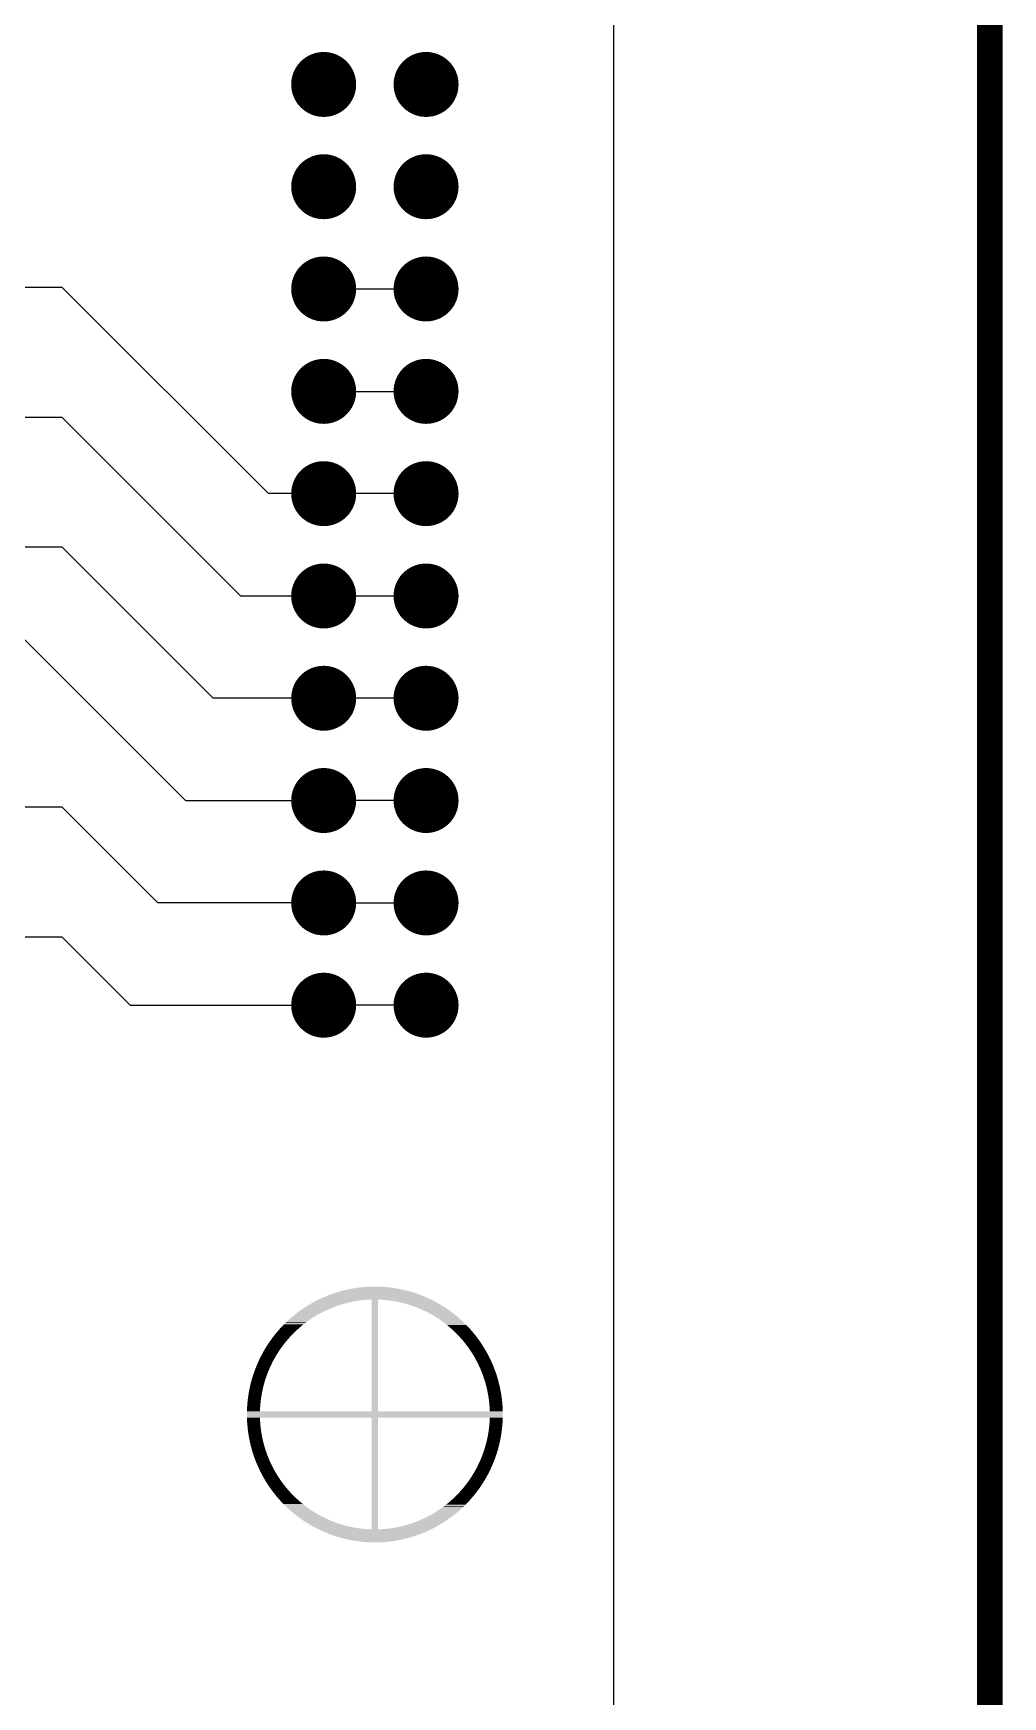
# Model space of a CAD drawing. Extents: x 295 to 953, y 10 to 290.
# Drawn here: x 863.28 to 882.23, y 107.55 to 140.07 of the extents above; entities that cross this region are included whole.
import ezdxf

# ---------------------------------------------------------------- set-up
doc = ezdxf.new("R2010")
doc.units = 0
doc.header["$LTSCALE"] = 5
doc.header["$MEASUREMENT"] = 0
doc.layers.get('0').update_dxf_attribs({"linetype": 'CONTINUOUS', "lineweight": 25})
doc.layers.add('DV-ABPB-A4_BOT', color=7, linetype='CONTINUOUS')
doc.layers.add('테두리', color=3, linetype='CONTINUOUS')

# ---------------------------------------------------------------- blocks, each defined once
blk = doc.blocks.new('C')
at = {"layer": '테두리'}
blk.add_line((405, 285), (405, 15), dxfattribs=at)
at = {"layer": '테두리', "const_width": 0.5}
blk.add_lwpolyline([(15, 285), (15, 15), (405, 15), (405, 285), (15, 285)], dxfattribs=at)

msp = doc.modelspace()

# ---------------------------------------------------------------- linework, layer by layer
at = {"color": 7, "const_width": 0.635}
for points in [[(869.274, 139.071, -1), (868.639, 139.071, -1)], [(871.275, 139.071, -1), (870.64, 139.071, -1)], [(869.274, 137.072, -1), (868.639, 137.072, -1)], [(871.275, 137.072, -1), (870.64, 137.072, -1)], [(869.274, 135.073, -1), (868.639, 135.073, -1)], [(871.275, 135.073, -1), (870.64, 135.073, -1)], [(869.274, 133.071, -1), (868.639, 133.071, -1)], [(871.275, 133.071, -1), (870.64, 133.071, -1)], [(869.274, 131.072, -1), (868.639, 131.072, -1)], [(871.275, 131.072, -1), (870.64, 131.072, -1)], [(869.274, 129.071, -1), (868.639, 129.071, -1)], [(871.275, 129.071, -1), (870.64, 129.071, -1)], [(869.274, 127.072, -1), (868.639, 127.072, -1)], [(871.275, 127.072, -1), (870.64, 127.072, -1)], [(869.274, 125.073, -1), (868.639, 125.073, -1)], [(871.275, 125.073, -1), (870.64, 125.073, -1)], [(869.274, 123.071, -1), (868.639, 123.071, -1)], [(871.275, 123.071, -1), (870.64, 123.071, -1)], [(869.274, 121.072, -1), (868.639, 121.072, -1)], [(871.275, 121.072, -1), (870.64, 121.072, -1)]]:
    msp.add_lwpolyline(points, format="xyb", close=True, dxfattribs=at)
at = {"color": 7}
for points in [[(870.789, 115.43), (870.735, 115.448), (869.126, 115.43), (869.179, 115.448)], [(870.735, 115.448), (870.721, 115.452), (869.179, 115.448), (869.193, 115.452)], [(870.721, 115.452), (870.667, 115.469), (869.193, 115.452), (869.247, 115.469)], [(870.667, 115.469), (870.653, 115.473), (869.247, 115.469), (869.261, 115.473)], [(870.653, 115.473), (870.598, 115.488), (869.261, 115.473), (869.315, 115.488)], [(870.598, 115.488), (870.584, 115.492), (869.315, 115.488), (869.33, 115.492)], [(870.584, 115.492), (870.529, 115.506), (869.33, 115.492), (869.384, 115.506)], [(870.529, 115.506), (870.515, 115.509), (869.384, 115.506), (869.399, 115.509)], [(870.515, 115.509), (870.459, 115.521), (869.399, 115.509), (869.454, 115.521)], [(870.459, 115.521), (870.445, 115.524), (869.454, 115.521), (869.469, 115.524)], [(870.445, 115.524), (870.389, 115.534), (869.469, 115.524), (869.524, 115.534)], [(870.389, 115.534), (870.375, 115.537), (869.524, 115.534), (869.54, 115.537)], [(870.375, 115.537), (870.318, 115.546), (869.54, 115.537), (869.594, 115.546)], [(870.318, 115.546), (870.305, 115.548), (869.594, 115.546), (869.61, 115.548)], [(870.305, 115.548), (870.247, 115.555), (869.61, 115.548), (869.665, 115.555)], [(870.247, 115.555), (870.234, 115.557), (869.665, 115.555), (869.681, 115.557)], [(870.234, 115.557), (870.176, 115.562), (869.681, 115.557), (869.736, 115.562)], [(870.176, 115.562), (870.163, 115.563), (869.736, 115.562), (869.753, 115.563)], [(870.163, 115.563), (870.104, 115.567), (869.753, 115.563), (869.807, 115.567)], [(870.104, 115.567), (870.092, 115.568), (869.807, 115.567), (869.825, 115.568)], [(870.092, 115.568), (870.031, 115.571), (869.825, 115.568), (869.878, 115.571)], [(870.031, 115.571), (870.021, 115.571), (869.878, 115.571), (869.903, 115.571)], [(870.021, 115.571), (869.949, 115.572), (869.903, 115.571), (869.949, 115.572)], [(868.975, 115.092), (869.021, 115.114), (868.483, 115.092), (868.514, 115.114)], [(869.021, 115.114), (869.065, 115.133), (868.514, 115.114), (868.542, 115.133)], [(869.065, 115.133), (869.083, 115.141), (868.542, 115.133), (868.554, 115.141)], [(869.083, 115.141), (869.145, 115.166), (868.554, 115.141), (868.592, 115.166)], [(869.145, 115.166), (869.162, 115.172), (868.592, 115.166), (868.601, 115.172)], [(869.162, 115.172), (869.209, 115.19), (868.601, 115.172), (868.629, 115.19)], [(869.209, 115.19), (869.27, 115.21), (868.629, 115.19), (868.661, 115.21)], [(869.27, 115.21), (869.273, 115.211), (868.661, 115.21), (868.663, 115.211)], [(869.273, 115.211), (869.337, 115.231), (868.663, 115.211), (868.697, 115.231)], [(869.337, 115.231), (869.394, 115.246), (868.697, 115.231), (868.723, 115.246)], [(869.394, 115.246), (869.403, 115.249), (868.723, 115.246), (868.727, 115.249)], [(869.403, 115.249), (869.468, 115.264), (868.727, 115.249), (868.756, 115.264)], [(869.468, 115.264), (869.534, 115.278), (868.756, 115.264), (868.78, 115.278)], [(869.534, 115.278), (869.55, 115.281), (868.78, 115.278), (868.785, 115.281)], [(869.55, 115.281), (869.601, 115.29), (868.785, 115.281), (868.803, 115.29)], [(869.601, 115.29), (869.668, 115.299), (868.803, 115.29), (868.822, 115.299)], [(869.668, 115.299), (869.735, 115.307), (868.822, 115.299), (868.837, 115.307)], [(869.735, 115.307), (869.802, 115.313), (868.837, 115.307), (868.848, 115.313)], [(869.802, 115.313), (869.811, 115.313), (868.848, 115.313), (868.849, 115.313)], [(869.811, 115.313), (869.87, 115.316), (868.849, 115.313), (868.856, 115.316)], [(869.87, 115.316), (869.893, 115.317), (868.856, 115.316), (868.857, 115.317)], [(871.057, 115.317), (871.052, 115.32), (868.857, 115.317), (868.862, 115.32)], [(871.052, 115.32), (871, 115.344), (868.862, 115.32), (868.913, 115.344)], [(871, 115.344), (870.987, 115.35), (868.913, 115.344), (868.927, 115.35)], [(870.987, 115.35), (870.935, 115.373), (868.927, 115.35), (868.978, 115.373)], [(870.935, 115.373), (870.922, 115.378), (868.978, 115.373), (868.992, 115.378)], [(870.922, 115.378), (870.869, 115.4), (868.992, 115.378), (869.044, 115.4)], [(870.869, 115.4), (870.856, 115.405), (869.044, 115.4), (869.059, 115.405)], [(870.856, 115.405), (870.802, 115.425), (869.059, 115.405), (869.111, 115.425)], [(870.802, 115.425), (870.789, 115.43), (869.111, 115.425), (869.126, 115.43)], [(870.02, 113.135), (870.02, 115.317), (869.893, 113.135), (869.893, 115.317)], [(871.062, 115.314), (871.057, 115.317), (870.088, 115.314), (870.02, 115.317)], [(871.072, 115.309), (871.062, 115.314), (870.155, 115.309), (870.088, 115.314)], [(871.086, 115.302), (871.072, 115.309), (870.222, 115.302), (870.155, 115.309)], [(871.104, 115.293), (871.086, 115.302), (870.289, 115.293), (870.222, 115.302)], [(871.115, 115.287), (871.104, 115.293), (870.324, 115.287), (870.289, 115.293)], [(871.125, 115.282), (871.115, 115.287), (870.356, 115.282), (870.324, 115.287)], [(871.149, 115.269), (871.125, 115.282), (870.422, 115.269), (870.356, 115.282)], [(871.177, 115.254), (871.149, 115.269), (870.488, 115.254), (870.422, 115.269)], [(871.178, 115.254), (871.177, 115.254), (870.491, 115.254), (870.488, 115.254)], [(871.206, 115.237), (871.178, 115.254), (870.554, 115.237), (870.491, 115.254)], [(871.239, 115.218), (871.206, 115.237), (870.619, 115.218), (870.554, 115.237)], [(871.24, 115.218), (871.239, 115.218), (870.62, 115.218), (870.619, 115.218)], [(871.273, 115.197), (871.24, 115.218), (870.683, 115.197), (870.62, 115.218)], [(871.3, 115.18), (871.273, 115.197), (870.73, 115.18), (870.683, 115.197)], [(871.309, 115.175), (871.3, 115.18), (870.746, 115.175), (870.73, 115.18)], [(871.347, 115.15), (871.309, 115.175), (870.809, 115.15), (870.746, 115.175)], [(871.36, 115.141), (871.347, 115.15), (870.83, 115.141), (870.809, 115.15)], [(871.385, 115.123), (871.36, 115.141), (870.871, 115.123), (870.83, 115.141)], [(871.418, 115.1), (871.385, 115.123), (870.921, 115.1), (870.871, 115.123)], [(868.475, 114.76), (868.509, 114.789), (868.112, 114.76), (868.14, 114.789)], [(868.509, 114.789), (868.536, 114.812), (868.14, 114.789), (868.161, 114.812)], [(868.536, 114.812), (868.561, 114.832), (868.161, 114.812), (868.181, 114.832)], [(868.561, 114.832), (868.6, 114.862), (868.181, 114.832), (868.211, 114.862)], [(868.6, 114.862), (868.615, 114.873), (868.211, 114.862), (868.223, 114.873)], [(868.615, 114.873), (868.667, 114.911), (868.223, 114.873), (868.263, 114.911)], [(868.667, 114.911), (868.669, 114.913), (868.263, 114.911), (868.265, 114.913)], [(868.669, 114.913), (868.725, 114.95), (868.265, 114.913), (868.307, 114.95)], [(868.725, 114.95), (868.738, 114.959), (868.307, 114.95), (868.316, 114.959)], [(868.738, 114.959), (868.782, 114.987), (868.316, 114.959), (868.349, 114.987)], [(868.782, 114.987), (868.813, 115.005), (868.349, 114.987), (868.371, 115.005)], [(868.813, 115.005), (868.841, 115.021), (868.371, 115.005), (868.391, 115.021)], [(868.841, 115.021), (868.891, 115.049), (868.391, 115.021), (868.426, 115.049)], [(868.891, 115.049), (868.9, 115.054), (868.426, 115.049), (868.433, 115.054)], [(868.9, 115.054), (868.96, 115.085), (868.433, 115.054), (868.474, 115.085)], [(868.96, 115.085), (868.975, 115.092), (868.474, 115.085), (868.483, 115.092)], [(871.426, 115.095), (871.418, 115.1), (870.933, 115.095), (870.921, 115.1)], [(871.466, 115.065), (871.426, 115.095), (870.993, 115.065), (870.933, 115.095)], [(871.476, 115.058), (871.466, 115.065), (871.006, 115.058), (870.993, 115.065)], [(871.508, 115.033), (871.476, 115.058), (871.053, 115.033), (871.006, 115.058)], [(871.532, 115.014), (871.508, 115.033), (871.085, 115.014), (871.053, 115.033)], [(871.55, 114.999), (871.532, 115.014), (871.111, 114.999), (871.085, 115.014)], [(871.586, 114.968), (871.55, 114.999), (871.161, 114.968), (871.111, 114.999)], [(871.592, 114.963), (871.586, 114.968), (871.168, 114.963), (871.161, 114.968)], [(871.634, 114.926), (871.592, 114.963), (871.225, 114.926), (871.168, 114.963)], [(871.64, 114.921), (871.634, 114.926), (871.232, 114.921), (871.225, 114.926)], [(871.676, 114.887), (871.64, 114.921), (871.28, 114.887), (871.232, 114.921)], [(871.692, 114.872), (871.676, 114.887), (871.3, 114.872), (871.28, 114.887)], [(871.718, 114.846), (871.692, 114.872), (871.334, 114.846), (871.3, 114.872)], [(871.742, 114.822), (871.718, 114.846), (871.364, 114.822), (871.334, 114.846)], [(871.759, 114.804), (871.742, 114.822), (871.387, 114.804), (871.364, 114.822)], [(871.792, 114.77), (871.759, 114.804), (871.426, 114.77), (871.387, 114.804)], [(868.182, 114.448), (868.207, 114.48), (867.87, 114.448), (867.891, 114.48)], [(868.207, 114.48), (868.224, 114.501), (867.891, 114.48), (867.906, 114.501)], [(868.224, 114.501), (868.256, 114.539), (867.906, 114.501), (867.932, 114.539)], [(868.256, 114.539), (868.268, 114.553), (867.932, 114.539), (867.942, 114.553)], [(868.268, 114.553), (868.307, 114.596), (867.942, 114.553), (867.975, 114.596)], [(868.307, 114.596), (868.313, 114.603), (867.975, 114.596), (867.98, 114.603)], [(868.313, 114.603), (868.36, 114.652), (867.98, 114.603), (868.019, 114.652)], [(868.36, 114.652), (868.408, 114.699), (868.019, 114.652), (868.059, 114.699)], [(868.408, 114.699), (868.416, 114.706), (868.059, 114.699), (868.065, 114.706)], [(868.416, 114.706), (868.458, 114.745), (868.065, 114.706), (868.099, 114.745)], [(868.458, 114.745), (868.475, 114.76), (868.099, 114.745), (868.112, 114.76)], [(871.801, 114.76), (871.792, 114.77), (871.438, 114.76), (871.426, 114.77)], [(871.839, 114.718), (871.801, 114.76), (871.486, 114.718), (871.438, 114.76)], [(871.841, 114.715), (871.839, 114.718), (871.488, 114.715), (871.486, 114.718)], [(871.881, 114.668), (871.841, 114.715), (871.537, 114.668), (871.488, 114.715)], [(871.885, 114.663), (871.881, 114.668), (871.542, 114.663), (871.537, 114.668)], [(871.92, 114.62), (871.885, 114.663), (871.584, 114.62), (871.542, 114.663)], [(871.93, 114.608), (871.92, 114.62), (871.596, 114.608), (871.584, 114.62)], [(871.958, 114.57), (871.93, 114.608), (871.63, 114.57), (871.596, 114.608)], [(871.973, 114.551), (871.958, 114.57), (871.647, 114.551), (871.63, 114.57)], [(871.995, 114.519), (871.973, 114.551), (871.675, 114.519), (871.647, 114.551)], [(872.014, 114.493), (871.995, 114.519), (871.696, 114.493), (871.675, 114.519)], [(872.031, 114.467), (872.014, 114.493), (871.717, 114.467), (871.696, 114.493)], [(872.054, 114.433), (872.031, 114.467), (871.743, 114.433), (871.717, 114.467)], [(867.964, 114.108), (867.996, 114.167), (867.681, 114.108), (867.709, 114.167)], [(867.996, 114.167), (867.999, 114.173), (867.709, 114.167), (867.712, 114.173)], [(867.999, 114.173), (868.029, 114.226), (867.712, 114.173), (867.739, 114.226)], [(868.029, 114.226), (868.036, 114.236), (867.739, 114.226), (867.744, 114.236)], [(868.036, 114.236), (868.065, 114.283), (867.744, 114.236), (867.77, 114.283)], [(868.065, 114.283), (868.075, 114.299), (867.77, 114.283), (867.778, 114.299)], [(868.075, 114.299), (868.102, 114.339), (867.778, 114.299), (867.802, 114.339)], [(868.102, 114.339), (868.117, 114.36), (867.802, 114.339), (867.814, 114.36)], [(868.117, 114.36), (868.141, 114.394), (867.814, 114.36), (867.835, 114.394)], [(868.141, 114.394), (868.161, 114.421), (867.835, 114.394), (867.852, 114.421)], [(868.161, 114.421), (868.182, 114.448), (867.852, 114.421), (867.87, 114.448)], [(872.066, 114.414), (872.054, 114.433), (871.758, 114.414), (871.743, 114.433)], [(872.092, 114.373), (872.066, 114.414), (871.788, 114.373), (871.758, 114.414)], [(872.1, 114.359), (872.092, 114.373), (871.798, 114.359), (871.788, 114.373)], [(872.128, 114.312), (872.1, 114.359), (871.83, 114.312), (871.798, 114.359)], [(872.133, 114.303), (872.128, 114.312), (871.836, 114.303), (871.83, 114.312)], [(872.163, 114.249), (872.133, 114.303), (871.87, 114.249), (871.836, 114.303)], [(872.165, 114.246), (872.163, 114.249), (871.872, 114.246), (871.87, 114.249)], [(872.194, 114.188), (872.165, 114.246), (871.907, 114.188), (871.872, 114.246)], [(872.195, 114.186), (872.194, 114.188), (871.907, 114.186), (871.907, 114.188)], [(872.223, 114.128), (872.195, 114.186), (871.939, 114.128), (871.907, 114.186)], [(867.831, 113.797), (867.847, 113.843), (867.564, 113.797), (867.578, 113.843)], [(867.847, 113.843), (867.854, 113.861), (867.578, 113.843), (867.584, 113.861)], [(867.854, 113.861), (867.873, 113.91), (867.584, 113.861), (867.601, 113.91)], [(867.873, 113.91), (867.878, 113.924), (867.601, 113.91), (867.606, 113.924)], [(867.878, 113.924), (867.901, 113.977), (867.606, 113.924), (867.626, 113.977)], [(867.901, 113.977), (867.905, 113.986), (867.626, 113.977), (867.63, 113.986)], [(867.905, 113.986), (867.931, 114.043), (867.63, 113.986), (867.653, 114.043)], [(867.931, 114.043), (867.933, 114.047), (867.653, 114.043), (867.655, 114.047)], [(867.933, 114.047), (867.963, 114.108), (867.655, 114.047), (867.681, 114.108)], [(872.226, 114.122), (872.223, 114.128), (871.943, 114.122), (871.939, 114.128)], [(872.25, 114.068), (872.226, 114.122), (871.97, 114.068), (871.943, 114.122)], [(872.255, 114.057), (872.25, 114.068), (871.976, 114.057), (871.97, 114.068)], [(872.275, 114.007), (872.255, 114.057), (871.999, 114.007), (871.976, 114.057)], [(872.282, 113.991), (872.275, 114.007), (872.007, 113.991), (871.999, 114.007)], [(872.299, 113.946), (872.282, 113.991), (872.026, 113.946), (872.007, 113.991)], [(872.308, 113.924), (872.299, 113.946), (872.035, 113.924), (872.026, 113.946)], [(872.322, 113.883), (872.308, 113.924), (872.052, 113.883), (872.035, 113.924)], [(872.331, 113.857), (872.322, 113.883), (872.062, 113.857), (872.052, 113.883)], [(872.343, 113.82), (872.331, 113.857), (872.075, 113.82), (872.062, 113.857)], [(872.352, 113.789), (872.343, 113.82), (872.086, 113.789), (872.075, 113.82)], [(867.746, 113.471), (867.751, 113.497), (867.489, 113.471), (867.493, 113.497)], [(867.751, 113.497), (867.759, 113.537), (867.493, 113.497), (867.5, 113.537)], [(867.759, 113.537), (867.766, 113.567), (867.5, 113.537), (867.506, 113.567)], [(867.766, 113.567), (867.774, 113.603), (867.506, 113.567), (867.514, 113.603)], [(867.774, 113.603), (867.783, 113.637), (867.514, 113.603), (867.521, 113.637)], [(867.783, 113.637), (867.791, 113.668), (867.521, 113.637), (867.529, 113.668)], [(867.791, 113.668), (867.802, 113.706), (867.529, 113.668), (867.538, 113.706)], [(867.802, 113.706), (867.81, 113.733), (867.538, 113.706), (867.546, 113.733)], [(867.81, 113.733), (867.823, 113.775), (867.546, 113.733), (867.557, 113.775)], [(867.823, 113.775), (867.831, 113.797), (867.557, 113.775), (867.564, 113.797)], [(872.362, 113.756), (872.352, 113.789), (872.097, 113.756), (872.086, 113.789)], [(872.372, 113.72), (872.362, 113.756), (872.108, 113.72), (872.097, 113.756)], [(872.379, 113.691), (872.372, 113.72), (872.116, 113.691), (872.108, 113.72)], [(872.389, 113.651), (872.379, 113.691), (872.127, 113.651), (872.116, 113.691)], [(872.395, 113.626), (872.389, 113.651), (872.134, 113.626), (872.127, 113.651)], [(872.405, 113.581), (872.395, 113.626), (872.145, 113.581), (872.134, 113.626)], [(872.409, 113.56), (872.405, 113.581), (872.15, 113.56), (872.145, 113.581)], [(872.418, 113.511), (872.409, 113.56), (872.16, 113.511), (872.15, 113.56)], [(872.421, 113.494), (872.418, 113.511), (872.163, 113.494), (872.16, 113.511)], [(872.43, 113.441), (872.421, 113.494), (872.173, 113.441), (872.163, 113.494)], [(867.711, 113.143), (867.714, 113.202), (867.457, 113.143), (867.46, 113.202)], [(867.715, 113.214), (867.719, 113.27), (867.46, 113.214), (867.464, 113.27)], [(867.714, 113.202), (867.715, 113.214), (867.46, 113.202), (867.46, 113.214)], [(867.719, 113.27), (867.721, 113.285), (867.464, 113.27), (867.465, 113.285)], [(867.721, 113.285), (867.726, 113.337), (867.465, 113.285), (867.471, 113.337)], [(867.726, 113.337), (867.729, 113.356), (867.471, 113.337), (867.472, 113.356)], [(867.729, 113.356), (867.735, 113.404), (867.472, 113.356), (867.479, 113.404)], [(867.735, 113.404), (867.739, 113.427), (867.479, 113.404), (867.482, 113.427)], [(867.739, 113.427), (867.746, 113.471), (867.482, 113.427), (867.489, 113.471)], [(872.432, 113.427), (872.43, 113.441), (872.175, 113.427), (872.173, 113.441)], [(872.44, 113.371), (872.432, 113.427), (872.183, 113.371), (872.175, 113.427)], [(872.441, 113.36), (872.44, 113.371), (872.185, 113.36), (872.183, 113.371)], [(872.447, 113.3), (872.441, 113.36), (872.192, 113.3), (872.185, 113.36)], [(872.448, 113.293), (872.447, 113.3), (872.193, 113.293), (872.192, 113.3)], [(872.453, 113.229), (872.448, 113.293), (872.198, 113.229), (872.193, 113.293)], [(872.453, 113.226), (872.453, 113.229), (872.198, 113.226), (872.198, 113.229)], [(872.456, 113.158), (872.453, 113.226), (872.202, 113.158), (872.198, 113.226)], [(872.457, 113.086), (872.456, 113.135), (867.456, 113.086), (867.457, 113.135)], [(872.458, 113.071), (872.457, 113.086), (867.456, 113.071), (867.456, 113.086)], [(872.457, 113.057), (872.458, 113.071), (867.456, 113.057), (867.456, 113.071)], [(872.457, 113.008), (872.457, 113.057), (867.457, 113.008), (867.456, 113.057)], [(867.711, 113.135), (867.711, 113.143), (867.457, 113.135), (867.457, 113.143)], [(867.712, 112.985), (867.711, 113.008), (867.458, 112.985), (867.457, 113.008)], [(867.712, 112.984), (867.712, 112.985), (867.458, 112.984), (867.458, 112.985)], [(867.716, 112.917), (867.712, 112.984), (867.461, 112.917), (867.458, 112.984)], [(867.716, 112.914), (867.716, 112.917), (867.461, 112.914), (867.461, 112.917)], [(867.721, 112.849), (867.716, 112.914), (867.466, 112.849), (867.461, 112.914)], [(867.722, 112.843), (867.721, 112.849), (867.467, 112.843), (867.466, 112.849)], [(867.729, 112.782), (867.722, 112.843), (867.473, 112.782), (867.467, 112.843)], [(870.02, 110.826), (870.02, 113.008), (869.893, 110.826), (869.893, 113.008)], [(872.443, 112.806), (872.448, 112.858), (872.188, 112.806), (872.193, 112.858)], [(872.448, 112.858), (872.449, 112.873), (872.193, 112.858), (872.195, 112.873)], [(872.449, 112.873), (872.453, 112.929), (872.195, 112.873), (872.199, 112.929)], [(872.453, 112.929), (872.454, 112.94), (872.199, 112.929), (872.2, 112.94)], [(872.454, 112.94), (872.456, 113), (872.2, 112.94), (872.202, 113)], [(872.456, 113.157), (872.456, 113.158), (872.202, 113.157), (872.202, 113.158)], [(872.456, 113.135), (872.456, 113.157), (872.203, 113.135), (872.202, 113.157)], [(872.456, 113), (872.457, 113.008), (872.202, 113), (872.203, 113.008)], [(867.73, 112.772), (867.729, 112.782), (867.474, 112.772), (867.473, 112.782)], [(867.739, 112.715), (867.73, 112.772), (867.482, 112.715), (867.474, 112.772)], [(867.741, 112.702), (867.739, 112.715), (867.484, 112.702), (867.482, 112.715)], [(867.75, 112.649), (867.741, 112.702), (867.492, 112.649), (867.484, 112.702)], [(867.754, 112.631), (867.75, 112.649), (867.495, 112.631), (867.492, 112.649)], [(867.764, 112.583), (867.754, 112.631), (867.505, 112.583), (867.495, 112.631)], [(867.769, 112.561), (867.764, 112.583), (867.509, 112.561), (867.505, 112.583)], [(867.78, 112.517), (867.769, 112.561), (867.519, 112.517), (867.509, 112.561)], [(867.787, 112.492), (867.78, 112.517), (867.524, 112.492), (867.519, 112.517)], [(872.393, 112.506), (872.4, 112.54), (872.131, 112.506), (872.14, 112.54)], [(872.4, 112.54), (872.408, 112.576), (872.14, 112.54), (872.148, 112.576)], [(872.408, 112.576), (872.414, 112.606), (872.148, 112.576), (872.155, 112.606)], [(872.414, 112.606), (872.421, 112.646), (872.155, 112.606), (872.163, 112.646)], [(872.421, 112.646), (872.425, 112.672), (872.163, 112.646), (872.168, 112.672)], [(872.425, 112.672), (872.432, 112.716), (872.168, 112.672), (872.175, 112.716)], [(872.432, 112.716), (872.435, 112.739), (872.175, 112.716), (872.179, 112.739)], [(872.435, 112.739), (872.441, 112.787), (872.179, 112.739), (872.185, 112.787)], [(872.441, 112.787), (872.443, 112.806), (872.185, 112.787), (872.188, 112.806)], [(867.797, 112.452), (867.787, 112.492), (867.534, 112.452), (867.524, 112.492)], [(867.806, 112.423), (867.797, 112.452), (867.542, 112.423), (867.534, 112.452)], [(867.817, 112.387), (867.806, 112.423), (867.552, 112.387), (867.542, 112.423)], [(867.828, 112.354), (867.817, 112.387), (867.561, 112.354), (867.552, 112.387)], [(867.839, 112.323), (867.828, 112.354), (867.571, 112.323), (867.561, 112.354)], [(867.852, 112.286), (867.839, 112.323), (867.583, 112.286), (867.571, 112.323)], [(867.862, 112.26), (867.852, 112.286), (867.592, 112.26), (867.583, 112.286)], [(867.879, 112.219), (867.862, 112.26), (867.606, 112.219), (867.592, 112.26)], [(867.887, 112.197), (867.879, 112.219), (867.614, 112.197), (867.606, 112.219)], [(867.907, 112.152), (867.887, 112.197), (867.631, 112.152), (867.614, 112.197)], [(872.288, 112.166), (872.308, 112.219), (872.013, 112.166), (872.036, 112.219)], [(872.308, 112.219), (872.313, 112.233), (872.036, 112.219), (872.041, 112.233)], [(872.313, 112.233), (872.329, 112.282), (872.041, 112.233), (872.06, 112.282)], [(872.329, 112.282), (872.336, 112.3), (872.06, 112.282), (872.067, 112.3)], [(872.336, 112.3), (872.35, 112.345), (872.067, 112.3), (872.083, 112.345)], [(872.35, 112.345), (872.357, 112.368), (872.083, 112.345), (872.09, 112.368)], [(872.357, 112.368), (872.368, 112.41), (872.09, 112.368), (872.104, 112.41)], [(872.368, 112.41), (872.376, 112.437), (872.104, 112.41), (872.112, 112.437)], [(872.376, 112.437), (872.385, 112.475), (872.112, 112.437), (872.123, 112.475)], [(872.385, 112.475), (872.393, 112.506), (872.123, 112.475), (872.131, 112.506)], [(867.915, 112.135), (867.907, 112.152), (867.638, 112.135), (867.631, 112.152)], [(867.938, 112.086), (867.915, 112.135), (867.659, 112.086), (867.638, 112.135)], [(867.944, 112.074), (867.938, 112.086), (867.664, 112.074), (867.659, 112.086)], [(867.971, 112.021), (867.944, 112.074), (867.688, 112.021), (867.664, 112.074)], [(867.975, 112.014), (867.971, 112.021), (867.691, 112.014), (867.688, 112.021)], [(868.006, 111.957), (867.975, 112.014), (867.718, 111.957), (867.691, 112.014)], [(868.007, 111.955), (868.006, 111.957), (867.719, 111.955), (867.718, 111.957)], [(868.042, 111.897), (868.007, 111.955), (867.749, 111.897), (867.719, 111.955)], [(868.044, 111.893), (868.042, 111.897), (867.751, 111.893), (867.749, 111.897)], [(868.078, 111.84), (868.044, 111.893), (867.781, 111.84), (867.751, 111.893)], [(872.144, 111.86), (872.17, 111.906), (871.849, 111.86), (871.878, 111.906)], [(872.17, 111.906), (872.175, 111.917), (871.878, 111.906), (871.884, 111.917)], [(872.175, 111.917), (872.202, 111.97), (871.884, 111.917), (871.915, 111.97)], [(872.202, 111.97), (872.205, 111.976), (871.915, 111.97), (871.918, 111.976)], [(872.205, 111.976), (872.232, 112.034), (871.918, 111.976), (871.95, 112.034)], [(872.233, 112.035), (872.259, 112.096), (871.95, 112.035), (871.981, 112.096)], [(872.232, 112.034), (872.233, 112.035), (871.95, 112.034), (871.95, 112.035)], [(872.259, 112.096), (872.261, 112.1), (871.981, 112.096), (871.982, 112.1)], [(872.261, 112.1), (872.284, 112.157), (871.982, 112.1), (872.009, 112.157)], [(872.284, 112.157), (872.288, 112.166), (872.009, 112.157), (872.013, 112.166)], [(868.084, 111.831), (868.078, 111.84), (867.786, 111.831), (867.781, 111.84)], [(868.116, 111.784), (868.084, 111.831), (867.813, 111.784), (867.786, 111.831)], [(868.126, 111.77), (868.116, 111.784), (867.822, 111.77), (867.813, 111.784)], [(868.155, 111.729), (868.126, 111.77), (867.847, 111.729), (867.822, 111.77)], [(868.171, 111.709), (868.155, 111.729), (867.86, 111.709), (867.847, 111.729)], [(868.196, 111.676), (868.171, 111.709), (867.882, 111.676), (867.86, 111.709)], [(868.217, 111.65), (868.196, 111.676), (867.899, 111.65), (867.882, 111.676)], [(868.239, 111.623), (868.217, 111.65), (867.918, 111.623), (867.899, 111.65)], [(868.266, 111.592), (868.239, 111.623), (867.941, 111.592), (867.918, 111.623)], [(868.284, 111.572), (868.266, 111.592), (867.956, 111.572), (867.941, 111.592)], [(868.318, 111.535), (868.284, 111.572), (867.984, 111.535), (867.956, 111.572)], [(871.895, 111.491), (871.934, 111.54), (871.554, 111.491), (871.601, 111.54)], [(871.934, 111.54), (871.939, 111.547), (871.601, 111.54), (871.607, 111.547)], [(871.939, 111.547), (871.971, 111.59), (871.607, 111.547), (871.646, 111.59)], [(871.971, 111.59), (871.982, 111.604), (871.646, 111.59), (871.658, 111.604)], [(871.982, 111.604), (872.008, 111.641), (871.658, 111.604), (871.69, 111.641)], [(872.008, 111.641), (872.023, 111.662), (871.69, 111.641), (871.706, 111.662)], [(872.023, 111.662), (872.044, 111.694), (871.706, 111.662), (871.732, 111.694)], [(872.044, 111.694), (872.062, 111.722), (871.732, 111.694), (871.753, 111.722)], [(872.062, 111.722), (872.078, 111.748), (871.753, 111.722), (871.773, 111.748)], [(872.078, 111.748), (872.1, 111.782), (871.773, 111.748), (871.797, 111.782)], [(872.1, 111.782), (872.112, 111.803), (871.797, 111.782), (871.811, 111.803)], [(872.112, 111.803), (872.135, 111.844), (871.811, 111.803), (871.838, 111.844)], [(872.135, 111.844), (872.144, 111.86), (871.838, 111.844), (871.849, 111.86)], [(868.329, 111.523), (868.318, 111.535), (867.994, 111.523), (867.984, 111.535)], [(868.372, 111.479), (868.329, 111.523), (868.028, 111.479), (867.994, 111.523)], [(868.377, 111.474), (868.372, 111.479), (868.033, 111.474), (868.028, 111.479)], [(868.425, 111.428), (868.377, 111.474), (868.072, 111.428), (868.033, 111.474)], [(868.428, 111.425), (868.425, 111.428), (868.075, 111.425), (868.072, 111.428)], [(868.476, 111.382), (868.428, 111.425), (868.113, 111.382), (868.075, 111.425)], [(868.487, 111.372), (868.476, 111.382), (868.122, 111.372), (868.113, 111.382)], [(868.527, 111.339), (868.487, 111.372), (868.154, 111.339), (868.122, 111.372)], [(868.549, 111.321), (868.527, 111.339), (868.171, 111.321), (868.154, 111.339)], [(868.58, 111.296), (868.549, 111.321), (868.196, 111.296), (868.171, 111.321)], [(868.614, 111.27), (868.58, 111.296), (868.222, 111.27), (868.196, 111.296)], [(868.634, 111.256), (868.614, 111.27), (868.238, 111.256), (868.222, 111.27)], [(868.682, 111.222), (868.634, 111.256), (868.274, 111.222), (868.238, 111.256)], [(868.689, 111.217), (868.682, 111.222), (868.28, 111.217), (868.274, 111.222)], [(868.745, 111.179), (868.689, 111.217), (868.322, 111.179), (868.28, 111.217)], [(871.607, 111.192), (871.649, 111.23), (871.188, 111.192), (871.244, 111.23)], [(871.649, 111.23), (871.651, 111.232), (871.244, 111.23), (871.246, 111.232)], [(871.651, 111.232), (871.691, 111.27), (871.246, 111.232), (871.299, 111.27)], [(871.691, 111.27), (871.702, 111.281), (871.299, 111.27), (871.313, 111.281)], [(871.702, 111.281), (871.732, 111.311), (871.313, 111.281), (871.353, 111.311)], [(871.732, 111.311), (871.753, 111.331), (871.353, 111.311), (871.377, 111.331)], [(871.753, 111.331), (871.774, 111.354), (871.377, 111.331), (871.405, 111.354)], [(871.774, 111.354), (871.802, 111.383), (871.405, 111.354), (871.439, 111.383)], [(871.802, 111.383), (871.815, 111.398), (871.439, 111.383), (871.456, 111.398)], [(871.815, 111.398), (871.849, 111.436), (871.456, 111.398), (871.497, 111.436)], [(871.849, 111.436), (871.855, 111.444), (871.497, 111.436), (871.506, 111.444)], [(871.855, 111.444), (871.895, 111.491), (871.506, 111.444), (871.554, 111.491)], [(868.753, 111.174), (868.745, 111.179), (868.327, 111.174), (868.322, 111.179)], [(868.803, 111.144), (868.753, 111.174), (868.364, 111.144), (868.327, 111.174)], [(868.829, 111.129), (868.803, 111.144), (868.382, 111.129), (868.364, 111.144)], [(868.861, 111.11), (868.829, 111.129), (868.406, 111.11), (868.382, 111.129)], [(868.908, 111.085), (868.861, 111.11), (868.438, 111.085), (868.406, 111.11)], [(868.921, 111.078), (868.908, 111.085), (868.447, 111.078), (868.438, 111.085)], [(868.981, 111.048), (868.921, 111.078), (868.488, 111.048), (868.447, 111.078)], [(868.993, 111.042), (868.981, 111.048), (868.495, 111.042), (868.488, 111.048)], [(869.042, 111.019), (868.993, 111.042), (868.528, 111.019), (868.495, 111.042)], [(869.084, 111.001), (869.042, 111.019), (868.554, 111.001), (868.528, 111.019)], [(869.104, 110.993), (869.084, 111.001), (868.567, 110.993), (868.554, 111.001)], [(869.167, 110.968), (869.104, 110.993), (868.605, 110.968), (868.567, 110.993)], [(869.183, 110.962), (869.167, 110.968), (868.613, 110.962), (868.605, 110.968)], [(869.231, 110.945), (869.183, 110.962), (868.641, 110.945), (868.613, 110.962)], [(869.294, 110.925), (869.231, 110.945), (868.674, 110.925), (868.641, 110.945)], [(869.295, 110.924), (869.294, 110.925), (868.675, 110.924), (868.674, 110.925)], [(869.36, 110.905), (869.295, 110.924), (868.708, 110.905), (868.675, 110.924)], [(869.423, 110.889), (869.36, 110.905), (868.736, 110.889), (868.708, 110.905)], [(869.425, 110.888), (869.423, 110.889), (868.737, 110.888), (868.736, 110.889)], [(869.491, 110.873), (869.425, 110.888), (868.765, 110.873), (868.737, 110.888)], [(871.158, 110.878), (871.187, 110.894), (870.445, 110.878), (870.511, 110.894)], [(871.187, 110.894), (871.191, 110.896), (870.511, 110.894), (870.519, 110.896)], [(871.191, 110.896), (871.217, 110.912), (870.519, 110.896), (870.576, 110.912)], [(871.217, 110.912), (871.251, 110.931), (870.576, 110.912), (870.641, 110.931)], [(871.251, 110.931), (871.252, 110.932), (870.641, 110.931), (870.644, 110.932)], [(871.252, 110.932), (871.285, 110.953), (870.644, 110.932), (870.705, 110.953)], [(871.285, 110.953), (871.313, 110.97), (870.705, 110.953), (870.752, 110.97)], [(871.313, 110.97), (871.322, 110.976), (870.752, 110.97), (870.768, 110.976)], [(871.322, 110.976), (871.36, 111.002), (870.768, 110.976), (870.831, 111.002)], [(871.36, 111.002), (871.372, 111.01), (870.831, 111.002), (870.849, 111.01)], [(871.372, 111.01), (871.399, 111.029), (870.849, 111.01), (870.893, 111.029)], [(871.399, 111.029), (871.43, 111.051), (870.893, 111.029), (870.939, 111.051)], [(871.43, 111.051), (871.44, 111.058), (870.939, 111.051), (870.954, 111.058)], [(871.44, 111.058), (871.481, 111.089), (870.954, 111.058), (871.014, 111.089)], [(871.481, 111.089), (871.487, 111.094), (871.014, 111.089), (871.023, 111.094)], [(871.487, 111.094), (871.522, 111.122), (871.023, 111.094), (871.073, 111.122)], [(871.522, 111.122), (871.543, 111.138), (871.073, 111.122), (871.101, 111.138)], [(871.543, 111.138), (871.564, 111.156), (871.101, 111.138), (871.131, 111.156)], [(871.564, 111.156), (871.597, 111.184), (871.131, 111.156), (871.175, 111.184)], [(871.597, 111.184), (871.607, 111.192), (871.175, 111.184), (871.188, 111.192)], [(869.558, 110.86), (869.491, 110.873), (868.789, 110.86), (868.765, 110.873)], [(869.589, 110.855), (869.558, 110.86), (868.798, 110.855), (868.789, 110.86)], [(869.624, 110.849), (869.589, 110.855), (868.81, 110.849), (868.798, 110.855)], [(869.691, 110.84), (869.624, 110.849), (868.828, 110.84), (868.81, 110.849)], [(869.758, 110.833), (869.691, 110.84), (868.842, 110.833), (868.828, 110.84)], [(869.826, 110.829), (869.758, 110.833), (868.851, 110.829), (868.842, 110.833)], [(869.893, 110.826), (869.826, 110.829), (868.857, 110.826), (868.851, 110.829)], [(871.051, 110.823), (871.057, 110.826), (868.862, 110.823), (868.857, 110.826)], [(871.001, 110.799), (871.051, 110.823), (868.914, 110.799), (868.862, 110.823)], [(870.987, 110.793), (871.001, 110.799), (868.927, 110.793), (868.914, 110.799)], [(870.935, 110.77), (870.987, 110.793), (868.979, 110.77), (868.927, 110.793)], [(870.921, 110.764), (870.935, 110.77), (868.992, 110.764), (868.979, 110.77)], [(870.869, 110.743), (870.921, 110.764), (869.045, 110.743), (868.992, 110.764)], [(870.855, 110.738), (870.869, 110.743), (869.058, 110.738), (869.045, 110.743)], [(870.803, 110.718), (870.855, 110.738), (869.112, 110.718), (869.058, 110.738)], [(870.788, 110.713), (870.803, 110.718), (869.125, 110.713), (869.112, 110.718)], [(870.735, 110.695), (870.788, 110.713), (869.179, 110.695), (869.125, 110.713)], [(870.721, 110.69), (870.735, 110.695), (869.193, 110.69), (869.179, 110.695)], [(870.667, 110.674), (870.721, 110.69), (869.247, 110.674), (869.193, 110.69)], [(870.652, 110.67), (870.667, 110.674), (869.261, 110.67), (869.247, 110.674)], [(870.599, 110.654), (870.652, 110.67), (869.316, 110.654), (869.261, 110.67)], [(870.584, 110.651), (870.599, 110.654), (869.329, 110.651), (869.316, 110.654)], [(870.529, 110.637), (870.584, 110.651), (869.385, 110.637), (869.329, 110.651)], [(870.514, 110.634), (870.529, 110.637), (869.399, 110.634), (869.385, 110.637)], [(870.46, 110.622), (870.514, 110.634), (869.455, 110.622), (869.399, 110.634)], [(870.444, 110.619), (870.46, 110.622), (869.468, 110.619), (869.455, 110.622)], [(870.39, 110.608), (870.444, 110.619), (869.525, 110.608), (869.468, 110.619)], [(870.374, 110.606), (870.39, 110.608), (869.539, 110.606), (869.525, 110.608)], [(870.319, 110.597), (870.374, 110.606), (869.595, 110.597), (869.539, 110.606)], [(870.304, 110.595), (870.319, 110.597), (869.609, 110.595), (869.595, 110.597)], [(870.249, 110.588), (870.304, 110.595), (869.666, 110.588), (869.609, 110.595)], [(870.232, 110.586), (870.249, 110.588), (869.68, 110.586), (869.666, 110.588)], [(870.178, 110.58), (870.232, 110.586), (869.738, 110.58), (869.68, 110.586)], [(870.161, 110.579), (870.178, 110.58), (869.751, 110.579), (869.738, 110.58)], [(870.107, 110.575), (870.161, 110.579), (869.809, 110.575), (869.751, 110.579)], [(870.088, 110.574), (870.107, 110.575), (869.822, 110.574), (869.809, 110.575)], [(870.036, 110.572), (870.088, 110.574), (869.882, 110.572), (869.822, 110.574)], [(870.011, 110.572), (870.036, 110.572), (869.893, 110.572), (869.882, 110.572)], [(869.964, 110.571), (870.011, 110.572), (869.964, 110.571), (869.893, 110.572)], [(871.057, 110.826), (871.058, 110.826), (870.02, 110.826), (870.044, 110.826)], [(871.058, 110.826), (871.065, 110.83), (870.044, 110.826), (870.103, 110.83)], [(871.065, 110.83), (871.066, 110.83), (870.103, 110.83), (870.111, 110.83)], [(871.066, 110.83), (871.077, 110.836), (870.111, 110.83), (870.179, 110.836)], [(871.077, 110.836), (871.092, 110.843), (870.179, 110.836), (870.246, 110.843)], [(871.092, 110.843), (871.111, 110.853), (870.246, 110.843), (870.313, 110.853)], [(871.111, 110.853), (871.128, 110.862), (870.313, 110.853), (870.364, 110.862)], [(871.128, 110.862), (871.133, 110.865), (870.364, 110.862), (870.379, 110.865)], [(871.133, 110.865), (871.158, 110.878), (870.379, 110.865), (870.445, 110.878)]]:
    msp.add_solid(points, dxfattribs=at)
at = {"layer": 'DV-ABPB-A4_BOT', "color": 7}
for p, q in [((874.618, 223.003), (874.618, 98.002)), ((863.846, 135.103), (850.511, 135.103)), ((867.877, 131.072), (863.846, 135.103)), ((868.956, 135.073), (870.958, 135.073)), ((868.956, 133.071), (870.958, 133.071)), ((863.846, 132.563), (850.511, 132.563)), ((867.338, 129.071), (863.846, 132.563)), ((868.956, 131.072), (867.877, 131.072)), ((870.958, 131.072), (868.956, 131.072)), ((863.846, 130.023), (850.511, 130.023)), ((866.797, 127.072), (863.846, 130.023)), ((868.956, 129.071), (867.338, 129.071)), ((870.958, 129.071), (868.956, 129.071)), ((862.576, 128.753), (866.256, 125.073)), ((868.956, 127.072), (866.797, 127.072)), ((870.958, 127.072), (868.956, 127.072)), ((863.846, 124.943), (851.146, 124.943)), ((865.718, 123.071), (863.846, 124.943)), ((866.256, 125.073), (868.956, 125.073)), ((870.958, 125.073), (868.956, 125.073)), ((868.956, 123.071), (865.718, 123.071)), ((868.956, 123.071), (870.958, 123.071)), ((863.846, 122.403), (851.146, 122.403)), ((865.177, 121.072), (863.846, 122.403)), ((865.177, 121.072), (868.956, 121.072)), ((870.958, 121.072), (868.956, 121.072))]:
    msp.add_line(p, q, dxfattribs=at)

# ---------------------------------------------------------------- block references
msp.add_blockref('C', (476.978, 0))

doc.saveas('drawing.dxf')
